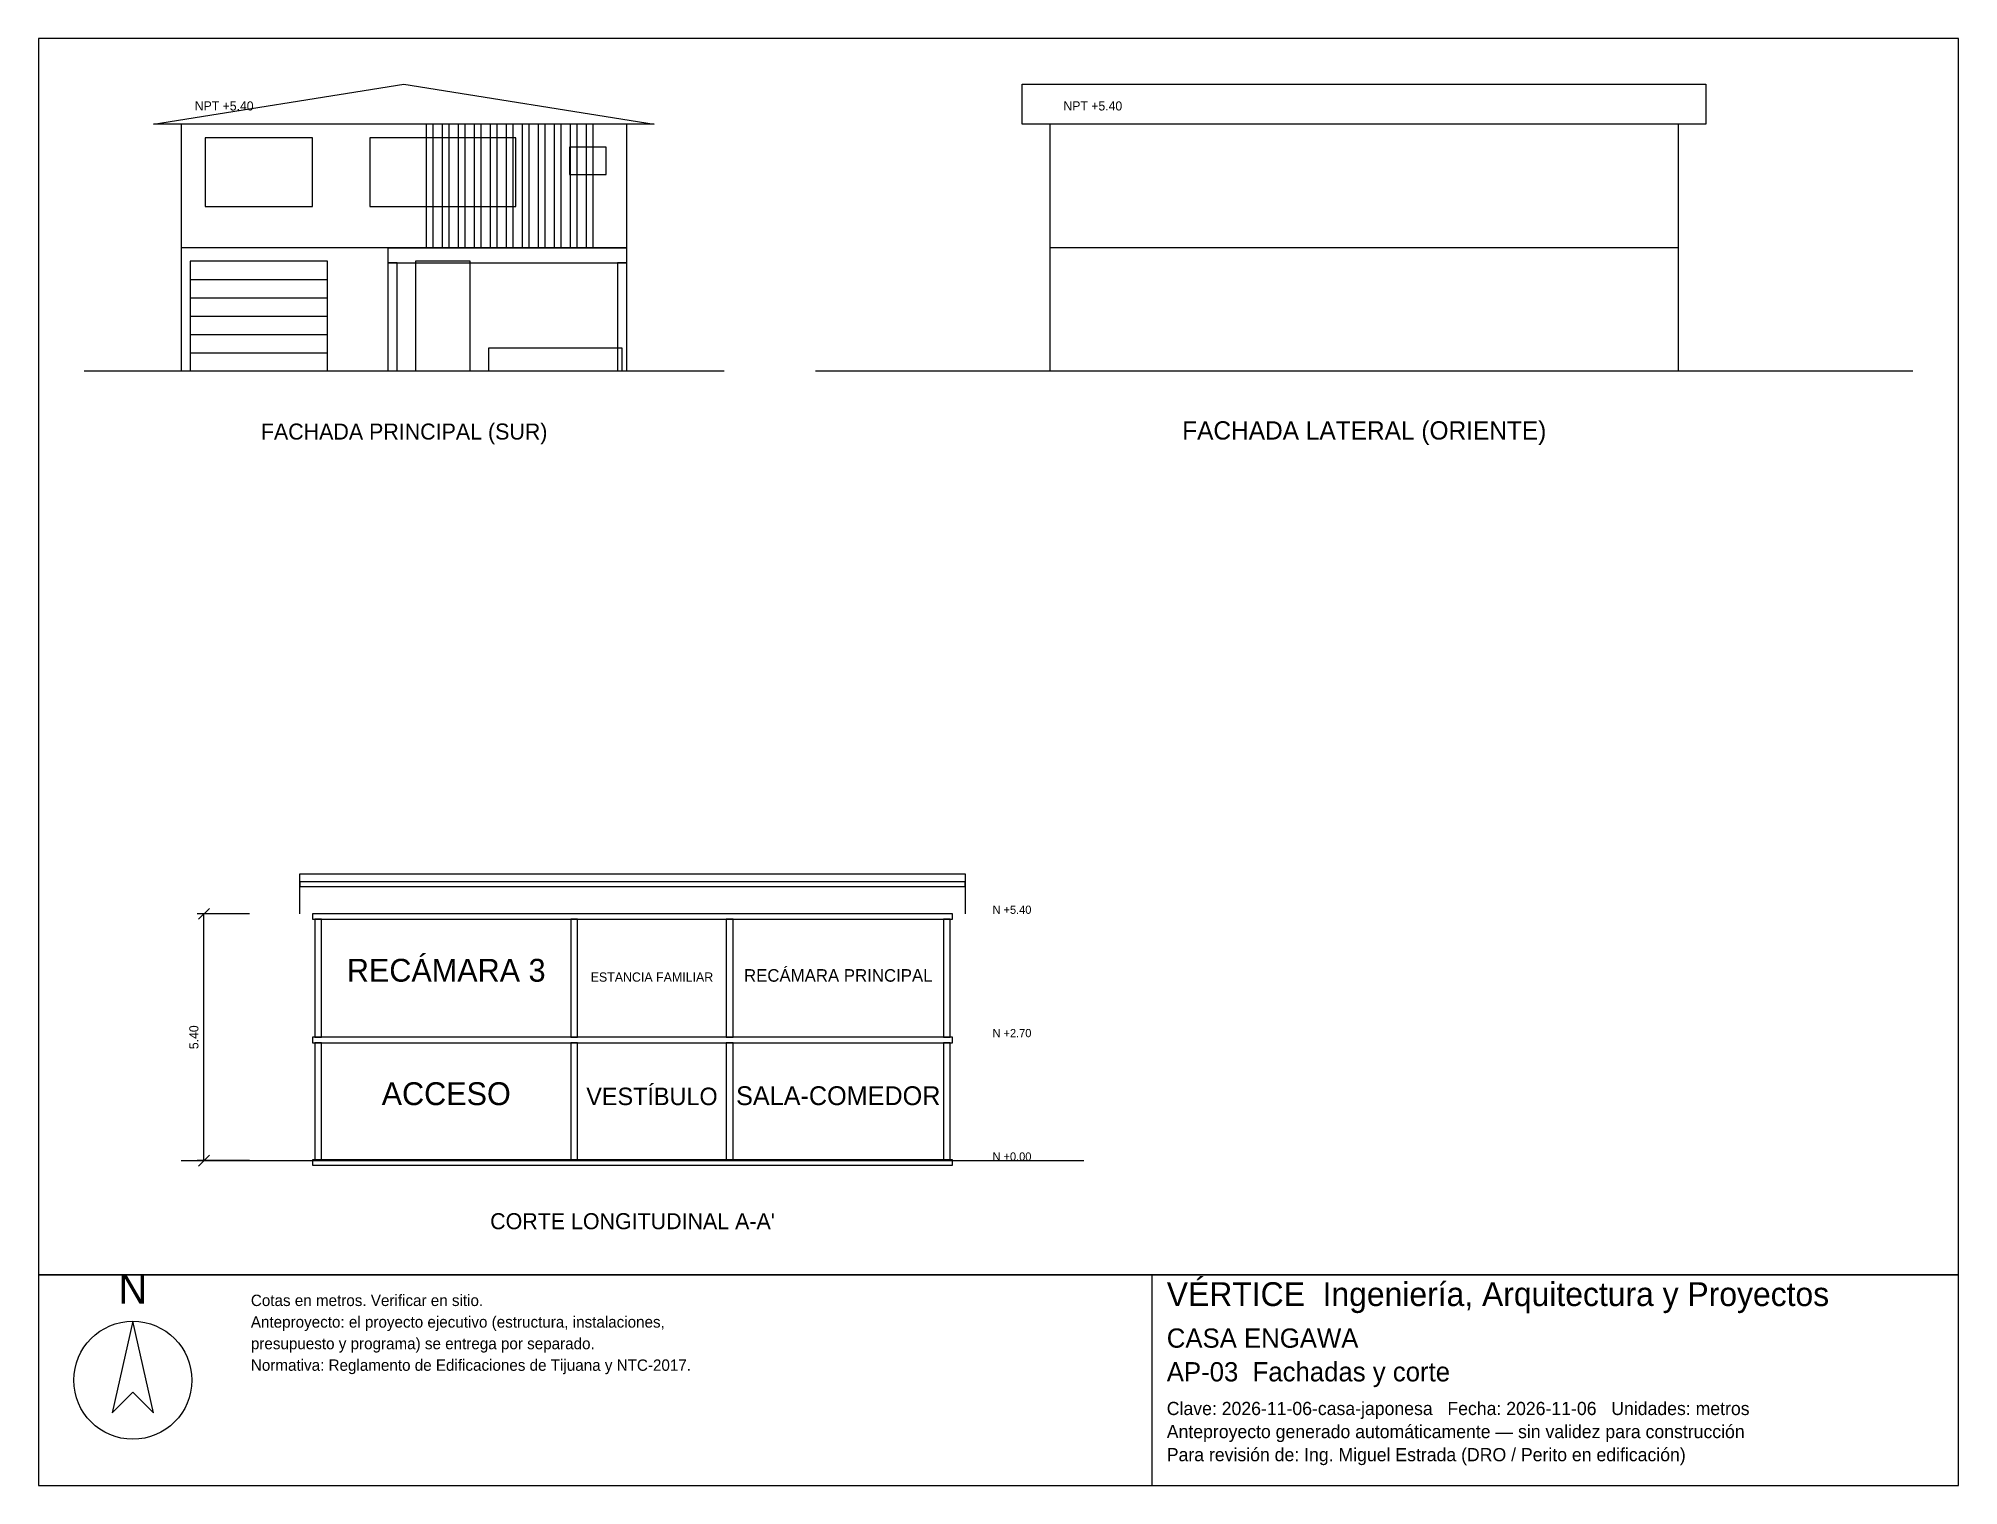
# Model space of a CAD drawing. Header units: metres. Extents: x -3 to 39, y -24.4 to 7.3.
import ezdxf
from ezdxf.enums import TextEntityAlignment as Align

# ---------------------------------------------------------------- set-up
doc = ezdxf.new("R2010")
doc.units = ezdxf.units.M
doc.header["$LTSCALE"] = 0.5
for name, color, linetype in [('A-CORTE', 7, 'CONTINUOUS'), ('A-FACHADA', 7, 'CONTINUOUS'), ('A-FACHADA-VIDRIO', 4, 'CONTINUOUS'), ('A-TEXTO', 3, 'CONTINUOUS'), ('COTAS', 8, 'CONTINUOUS'), ('LAMINA', 9, 'CONTINUOUS')]:
    doc.layers.add(name, color=color, linetype=linetype)
doc.styles.get("Standard").update_dxf_attribs({"font": 'txt', "width": 0.9})

msp = doc.modelspace()

# ---------------------------------------------------------------- linework, layer by layer
at = {"layer": 'A-CORTE'}
msp.add_line((0.12, -17.2775), (19.87, -17.2775), dxfattribs=at)
msp.add_lwpolyline([(2.72, -11.8775), (2.72, -11), (17.27, -11), (17.27, -11.8775)], dxfattribs=at)
for points in [[(2.72, -11.2782), (17.27, -11.2782), (17.27, -11.1782), (2.72, -11.1782)], [(2.995, -11.9975), (16.995, -11.9975), (16.995, -11.8775), (2.995, -11.8775)], [(3.045, -14.5775), (3.195, -14.5775), (3.195, -11.9975), (3.045, -11.9975)], [(8.645, -14.5775), (8.795, -14.5775), (8.795, -11.9975), (8.645, -11.9975)], [(12.045, -14.5775), (12.195, -14.5775), (12.195, -11.9975), (12.045, -11.9975)], [(16.795, -14.5775), (16.945, -14.5775), (16.945, -11.9975), (16.795, -11.9975)], [(2.995, -14.6975), (16.995, -14.6975), (16.995, -14.5775), (2.995, -14.5775)], [(3.045, -17.2775), (3.195, -17.2775), (3.195, -14.6975), (3.045, -14.6975)], [(8.645, -17.2775), (8.795, -17.2775), (8.795, -14.6975), (8.645, -14.6975)], [(12.045, -17.2775), (12.195, -17.2775), (12.195, -14.6975), (12.045, -14.6975)], [(16.795, -17.2775), (16.945, -17.2775), (16.945, -14.6975), (16.795, -14.6975)], [(2.995, -17.3775), (16.995, -17.3775), (16.995, -17.2575), (2.995, -17.2575)]]:
    msp.add_lwpolyline(points, close=True, dxfattribs=at)
at = {"layer": 'A-FACHADA'}
for p, q in [((0.12, 2.7), (9.87, 2.7)), ((19.12, 2.7), (32.87, 2.7)), ((0.32, 2), (3.32, 2)), ((0.32, 1.6), (3.32, 1.6)), ((0.32, 1.2), (3.32, 1.2)), ((0.32, 0.8), (3.32, 0.8)), ((-2, 0), (12, 0)), ((0.12, 0), (9.87, 0)), ((0.32, 0.4), (3.32, 0.4)), ((14, 0), (38, 0)), ((19.12, 0), (32.87, 0))]:
    msp.add_line(p, q, dxfattribs=at)
for points in [[(-0.48, 5.4), (4.995, 6.2775), (10.47, 5.4)], [(18.52, 5.4), (18.52, 6.2775), (33.47, 6.2775), (33.47, 5.4)], [(0.12, 0), (9.87, 0), (9.87, 5.4), (0.12, 5.4)], [(5.4825, 2.7), (5.6325, 2.7), (5.6325, 5.4), (5.4825, 5.4)], [(5.8325, 2.7), (5.9825, 2.7), (5.9825, 5.4), (5.8325, 5.4)], [(6.1825, 2.7), (6.3325, 2.7), (6.3325, 5.4), (6.1825, 5.4)], [(6.5325, 2.7), (6.6825, 2.7), (6.6825, 5.4), (6.5325, 5.4)], [(6.8825, 2.7), (7.0325, 2.7), (7.0325, 5.4), (6.8825, 5.4)], [(7.2325, 2.7), (7.3825, 2.7), (7.3825, 5.4), (7.2325, 5.4)], [(7.5825, 2.7), (7.7325, 2.7), (7.7325, 5.4), (7.5825, 5.4)], [(7.9325, 2.7), (8.0825, 2.7), (8.0825, 5.4), (7.9325, 5.4)], [(8.2825, 2.7), (8.4325, 2.7), (8.4325, 5.4), (8.2825, 5.4)], [(8.6325, 2.7), (8.7825, 2.7), (8.7825, 5.4), (8.6325, 5.4)], [(8.9825, 2.7), (9.1325, 2.7), (9.1325, 5.4), (8.9825, 5.4)], [(19.12, 0), (32.87, 0), (32.87, 5.4), (19.12, 5.4)], [(4.645, 2.37), (9.87, 2.37), (9.87, 2.69), (4.645, 2.69)], [(0.32, 0), (3.32, 0), (3.32, 2.4), (0.32, 2.4)], [(4.645, 0), (4.845, 0), (4.845, 2.37), (4.645, 2.37)], [(5.245, 0), (6.445, 0), (6.445, 2.4), (5.245, 2.4)], [(9.67, 0), (9.87, 0), (9.87, 2.37), (9.67, 2.37)], [(6.845, 0), (9.77, 0), (9.77, 0.5), (6.845, 0.5)]]:
    msp.add_lwpolyline(points, close=True, dxfattribs=at)
at = {"layer": 'A-FACHADA-VIDRIO'}
for points in [[(0.646, 3.6), (2.994, 3.6), (2.994, 5.1), (0.646, 5.1)], [(4.249, 3.6), (7.441, 3.6), (7.441, 5.1), (4.249, 5.1)], [(8.62, 4.3), (9.42, 4.3), (9.42, 4.9), (8.62, 4.9)]]:
    msp.add_lwpolyline(points, close=True, dxfattribs=at)
at = {"layer": 'COTAS'}
for p, q in [((0.5, -11.9975), (0.74, -11.7575)), ((1.62, -11.8775), (0.47, -11.8775)), ((0.62, -17.2775), (0.62, -11.8775)), ((0.5, -17.3975), (0.74, -17.1575)), ((1.62, -17.2775), (0.47, -17.2775))]:
    msp.add_line(p, q, dxfattribs=at)
at = {"layer": 'LAMINA'}
msp.add_line((21.36, -24.388), (21.36, -19.7775), dxfattribs=at)
for points in [[(-3, -19.7775), (39, -19.7775), (39, 7.2775), (-3, 7.2775)], [(-3, -24.388), (39, -24.388), (39, -19.7775), (-3, -19.7775)], [(-0.9345, -20.7918), (-1.3863, -22.7927), (-0.9345, -22.3409), (-0.4827, -22.7927)]]:
    msp.add_lwpolyline(points, close=True, dxfattribs=at)
msp.add_circle((-0.9345, -22.0827), 1.2909, dxfattribs=at)

# ---------------------------------------------------------------- texts
at = {"layer": 'A-TEXTO'}
for s, height, p in [('FACHADA PRINCIPAL (SUR)', 0.35, (5, -1.5)), ('FACHADA LATERAL (ORIENTE)', 0.4, (26, -1.5)), ('RECÁMARA 3', 0.5, (5.92, -13.3625)), ('RECÁMARA PRINCIPAL', 0.2747, (14.495, -13.3625)), ('ESTANCIA FAMILIAR', 0.2026, (10.42, -13.3625)), ('ACCESO', 0.5, (5.92, -16.0625)), ('VESTÍBULO', 0.3827, (10.42, -16.0625)), ('SALA-COMEDOR', 0.412, (14.495, -16.0625)), ("CORTE LONGITUDINAL A-A'", 0.35, (9.995, -18.7775))]:
    msp.add_text(s, height=height, dxfattribs=at).set_placement(p, align=Align.CENTER)
at = {"layer": 'COTAS'}
for s, height, p in [('NPT +5.40', 0.2, (0.42, 5.7)), ('NPT +5.40', 0.2, (19.42, 5.7)), ('N +5.40', 0.18, (17.87, -11.8775)), ('N +2.70', 0.18, (17.87, -14.5775)), ('N +0.00', 0.18, (17.87, -17.2775))]:
    msp.add_text(s, height=height, dxfattribs=at).set_placement(p)
msp.add_text('5.40', height=0.2, rotation=90, dxfattribs=at).set_placement((0.5, -14.5775), align=Align.CENTER)
at = {"layer": 'LAMINA'}
msp.add_text('N', height=0.6455, dxfattribs=at).set_placement((-0.9345, -20.4045), align=Align.CENTER)
for s, height, p in [('VÉRTICE  Ingeniería, Arquitectura y Proyectos', 0.5212, (21.6807, -20.459)), ('Cotas en metros. Verificar en sitio.', 0.2486, (1.6473, -20.459)), ('Anteproyecto: el proyecto ejecutivo (estructura, instalaciones,', 0.2486, (1.6473, -20.9313)), ('CASA ENGAWA', 0.421, (21.6807, -21.3711)), ('presupuesto y programa) se entrega por separado.', 0.2486, (1.6473, -21.4036)), ('Normativa: Reglamento de Edificaciones de Tijuana y NTC-2017.', 0.2486, (1.6473, -21.8759)), ('AP-03  Fachadas y corte', 0.421, (21.6807, -22.1078)), ('Clave: 2026-11-06-casa-japonesa   Fecha: 2026-11-06   Unidades: metros', 0.2887, (21.6807, -22.8445)), ('Anteproyecto generado automáticamente — sin validez para construcción', 0.2887, (21.6807, -23.3496)), ('Para revisión de: Ing. Miguel Estrada (DRO / Perito en edificación)', 0.2887, (21.6807, -23.8547))]:
    msp.add_text(s, height=height, dxfattribs=at).set_placement(p)

doc.saveas('drawing.dxf')
